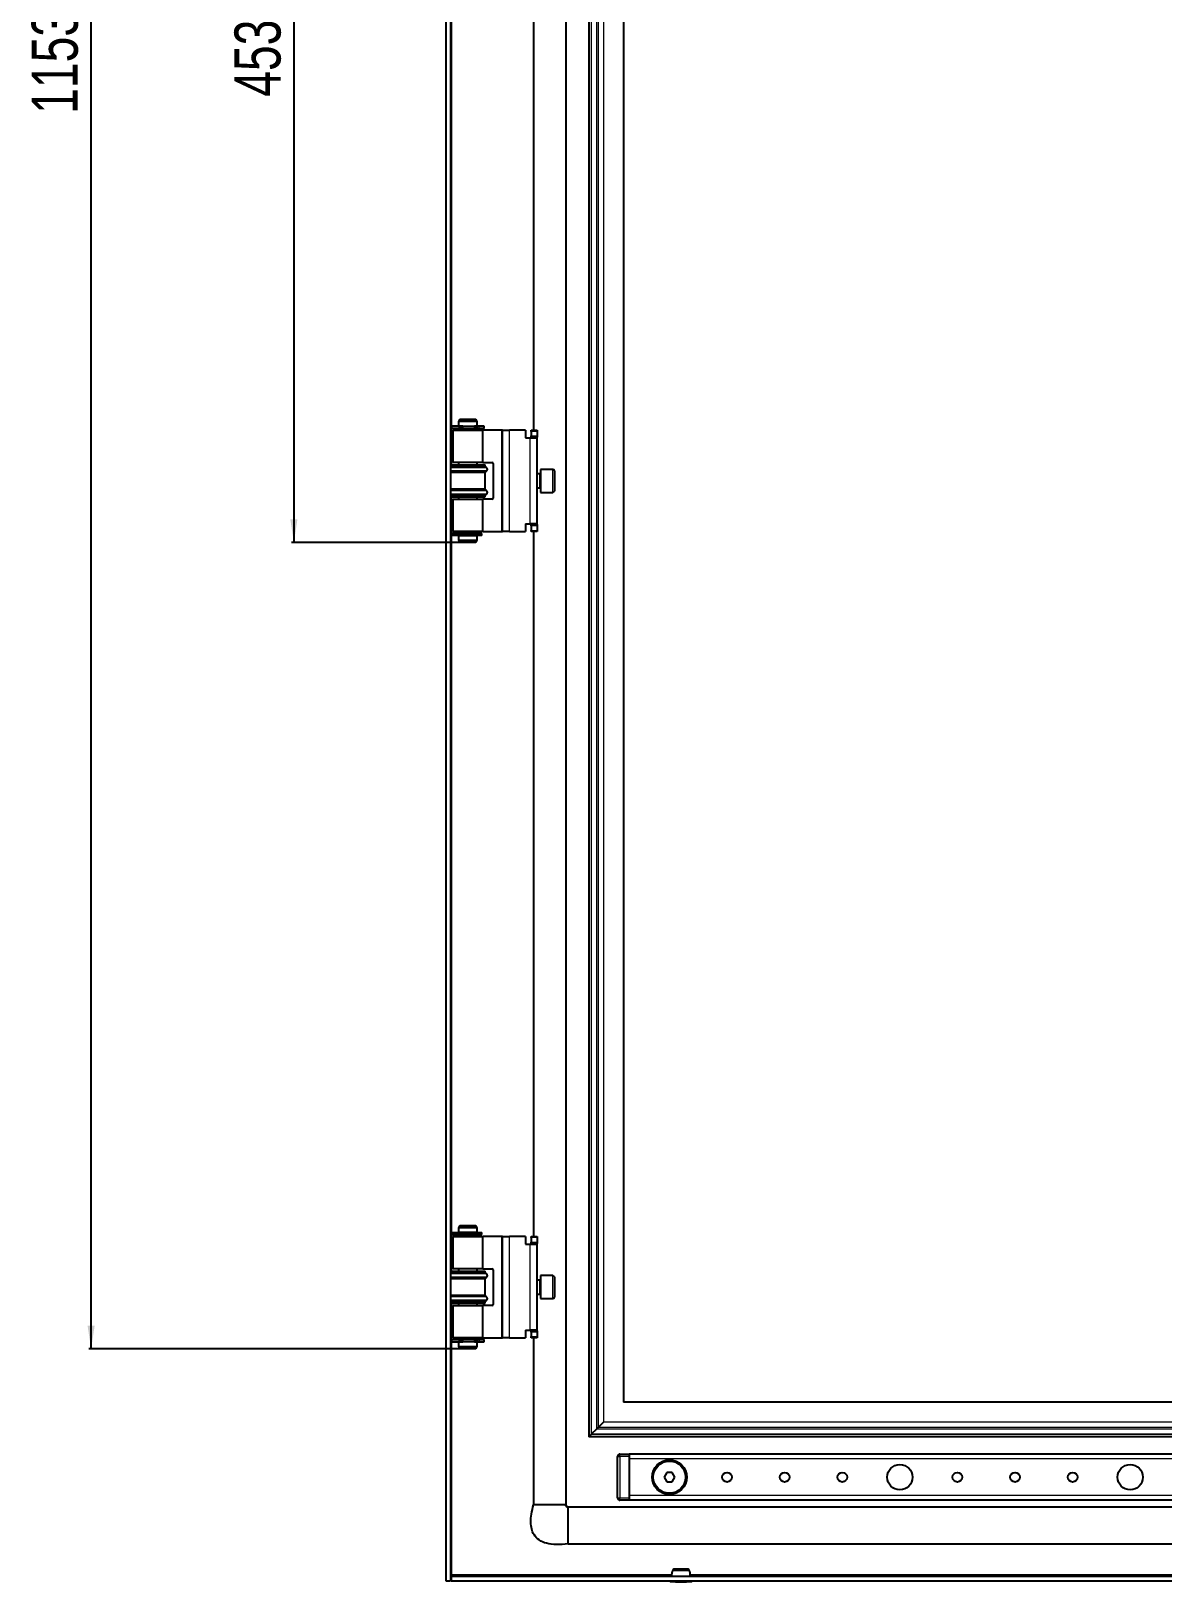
# Model space of a CAD drawing. Header units: millimetres. Extents: x -525 to 1603, y -785 to 978.
# Drawn here: x 635 to 1126, y -567 to 107 of the extents above; entities that cross this region are included whole.
import ezdxf

# ---------------------------------------------------------------- set-up
doc = ezdxf.new("R2010")
doc.units = ezdxf.units.MM
doc.layers.add('FORMAT', color=7, linetype='Continuous')
doc.styles.add('SLDTEXTSTYLE0', font='TXT', dxfattribs={"width": 0.75})
doc.dimstyles.new('SLDDIMSTYLE0', dxfattribs={"dimtxt": 20, "dimasz": 10, "dimexe": 0, "dimexo": 0.0625, "dimgap": 5, "dimtad": 2, "dimdec": 1, "dimrnd": 1e-09, "dimzin": 12, "dimdsep": 46, "dimtxsty": 'SLDTEXTSTYLE0', "dimsah": 1, "dimcen": 0.09, "dimadec": 0, "dimazin": 3, "dimtfac": 1, "dimtofl": 0, "dimtmove": 0, "dimatfit": 3, "dimfxl": 0, "dimfrac": 2, "dimtolj": 1, "dimtzin": 12, "dimarcsym": 0})

# ---------------------------------------------------------------- blocks, each defined once
blk = doc.blocks.new('_D_6')
at = {"layer": 'FORMAT'}
for p, q in [((820.76, 688.21), (659.69, 688.21)), ((660.69, -465.29), (660.69, 688.21)), ((820.76, -465.29), (659.69, -465.29))]:
    blk.add_line(p, q, dxfattribs=at)
for points in [[(660.69, 688.21), (659.15, 678.21), (662.23, 678.21)], [(660.69, -465.29), (662.23, -455.29), (659.15, -455.29)]]:
    blk.add_solid(points, dxfattribs=at)
at = {"layer": 'FORMAT', "insert": (634.91, 70.82), "char_height": 20, "attachment_point": 1, "rotation": 90, "style": 'SLDTEXTSTYLE0'}
blk.add_mtext('1153,5', dxfattribs=at)
blk = doc.blocks.new('_D_10')
at = {"layer": 'FORMAT'}
for p, q in [((820.76, 338.21), (747.69, 338.21)), ((748.69, 338.21), (748.69, -115.29)), ((820.76, -115.29), (747.69, -115.29))]:
    blk.add_line(p, q, dxfattribs=at)
for points in [[(748.69, 338.21), (747.15, 328.21), (750.23, 328.21)], [(748.69, -115.29), (750.23, -105.29), (747.15, -105.29)]]:
    blk.add_solid(points, dxfattribs=at)
at = {"layer": 'FORMAT', "insert": (722.91, 78.21), "char_height": 20, "attachment_point": 1, "rotation": 90, "style": 'SLDTEXTSTYLE0'}
blk.add_mtext('453,5', dxfattribs=at)

msp = doc.modelspace()

# ---------------------------------------------------------------- linework, layer by layer
at = {"color": 7, "linetype": 'Continuous', "lineweight": 25}
for p, q in [((814.69, 788.96), (814.69, -566.04)), ((816.69, 788.96), (816.69, -566.04)), ((866.69, 755.96), (866.69, -533.04)), ((876.69, 726.46), (876.69, -503.54)), ((891.69, 711.46), (891.69, -488.54)), ((852.69, 289.46), (852.69, -66.54)), ((817.04, -64.84), (817.04, -65.74)), ((821.04, -64.84), (817.04, -64.84)), ((821.04, -65.74), (817.04, -65.74)), ((817.74, -66.54), (817.74, -80.54)), ((817.74, -66.54), (830.64, -66.54)), ((820.77, -61.79), (820.19, -62.79)), ((820.19, -62.79), (820.19, -64.79)), ((828.19, -62.79), (820.19, -62.79)), ((820.19, -64.79), (828.19, -64.79)), ((820.19, -65.79), (820.19, -66.54)), ((820.19, -65.79), (828.19, -65.79)), ((820.69, -64.79), (820.69, -64.84)), ((820.69, -65.74), (820.69, -65.79)), ((820.77, -61.79), (827.62, -61.79)), ((821.68, -64.84), (821.04, -64.84)), ((821.68, -65.74), (821.04, -65.74)), ((822.02, -64.84), (821.68, -64.84)), ((822.02, -65.74), (821.68, -65.74)), ((822.03, -64.84), (822.02, -64.84)), ((822.03, -65.74), (822.02, -65.74)), ((822.03, -65.74), (822.03, -64.84)), ((827.12, -64.84), (827.12, -65.74)), ((827.14, -64.84), (827.12, -64.84)), ((827.14, -65.74), (827.12, -65.74)), ((828.43, -64.84), (827.14, -64.84)), ((828.43, -65.74), (827.14, -65.74)), ((828.19, -62.79), (827.62, -61.79)), ((827.69, -64.84), (827.69, -64.79)), ((827.69, -65.79), (827.69, -65.74)), ((828.19, -64.79), (828.19, -62.79)), ((828.19, -66.54), (828.19, -65.79)), ((829.16, -64.84), (828.43, -64.84)), ((829.16, -65.74), (828.43, -65.74)), ((831.34, -64.84), (829.16, -64.84)), ((831.34, -65.74), (829.16, -65.74)), ((830.64, -80.54), (830.64, -66.54)), ((838.74, -66.54), (830.64, -66.54)), ((831.34, -65.74), (831.34, -64.84)), ((839.24, -66.54), (838.74, -66.54)), ((839.24, -66.54), (842.24, -66.54)), ((839.24, -110.54), (839.24, -66.54)), ((849.24, -66.54), (842.24, -66.54)), ((849.24, -66.54), (849.24, -69.84)), ((851.74, -66.54), (854.24, -66.54)), ((851.74, -67.04), (851.74, -66.54)), ((851.74, -67.04), (851.74, -69.04)), ((854.24, -66.54), (854.24, -67.04)), ((854.24, -67.04), (854.24, -69.04)), ((849.24, -69.84), (851.24, -69.84)), ((851.24, -69.84), (854.24, -69.84)), ((851.74, -69.54), (851.74, -69.04)), ((854.24, -69.54), (851.74, -69.54)), ((851.74, -69.54), (851.74, -69.84)), ((854.24, -69.04), (854.24, -69.54)), ((854.24, -69.84), (854.24, -69.54)), ((854.24, -107.24), (854.24, -69.84)), ((830.64, -80.54), (817.74, -80.54)), ((820.19, -80.54), (820.19, -81.54)), ((828.19, -81.54), (828.19, -80.54)), ((830.64, -80.54), (834.74, -80.54)), ((816.69, -81.54), (831.69, -81.54)), ((831.69, -82.14), (816.69, -82.14)), ((831.69, -84.94), (816.69, -84.94)), ((831.69, -82.14), (831.69, -81.54)), ((832.39, -82.82), (831.69, -82.14)), ((831.69, -84.94), (832.39, -84.25)), ((831.69, -92.14), (831.69, -84.94)), ((835.24, -81.04), (835.24, -96.04)), ((855.49, -85.54), (854.24, -85.54)), ((861.14, -83.54), (855.74, -83.54)), ((855.74, -83.54), (855.74, -92.85)), ((861.74, -84.14), (861.74, -92.34)), ((831.69, -92.14), (816.69, -92.14)), ((832.39, -92.82), (831.69, -92.14)), ((831.69, -94.94), (832.39, -94.25)), ((854.24, -91.54), (855.49, -91.54)), ((855.74, -92.85), (855.74, -93.54)), ((855.74, -93.54), (861.14, -93.54)), ((861.74, -92.34), (861.74, -92.94)), ((831.69, -94.94), (816.69, -94.94)), ((816.69, -95.54), (831.69, -95.54)), ((817.74, -96.54), (817.74, -110.54)), ((817.74, -96.54), (830.64, -96.54)), ((820.19, -95.54), (820.19, -96.54)), ((828.19, -96.54), (828.19, -95.54)), ((830.64, -110.54), (830.64, -96.54)), ((834.74, -96.54), (830.64, -96.54)), ((831.69, -95.54), (831.69, -94.94)), ((849.24, -107.24), (851.24, -107.24)), ((849.24, -107.24), (849.24, -110.54)), ((854.24, -107.24), (851.24, -107.24)), ((851.74, -107.24), (851.74, -107.54)), ((851.74, -107.54), (854.24, -107.54)), ((851.74, -108.04), (851.74, -107.54)), ((854.24, -107.54), (854.24, -107.24)), ((854.24, -107.54), (854.24, -108.04)), ((817.04, -111.34), (817.04, -112.24)), ((829.93, -111.34), (817.04, -111.34)), ((829.93, -112.24), (817.04, -112.24)), ((830.64, -110.54), (817.74, -110.54)), ((820.19, -110.54), (820.19, -111.29)), ((820.19, -111.29), (828.19, -111.29)), ((820.19, -112.29), (820.19, -114.29)), ((820.19, -112.29), (828.19, -112.29)), ((820.19, -114.29), (820.77, -115.29)), ((820.19, -114.29), (824.95, -114.29)), ((820.69, -111.29), (820.69, -111.34)), ((820.69, -112.24), (820.69, -112.29)), ((824.95, -114.29), (828.19, -114.29)), ((827.62, -115.29), (828.19, -114.29)), ((827.69, -111.34), (827.69, -111.29)), ((827.69, -112.29), (827.69, -112.24)), ((828.19, -111.29), (828.19, -110.54)), ((828.19, -114.29), (828.19, -112.29)), ((830.02, -111.34), (829.93, -111.34)), ((830.02, -112.24), (829.93, -112.24)), ((830.02, -112.24), (830.02, -111.34)), ((830.23, -111.34), (830.02, -111.34)), ((830.23, -112.24), (830.02, -112.24)), ((830.23, -112.24), (830.23, -111.34)), ((830.64, -110.54), (838.74, -110.54)), ((838.74, -110.54), (839.24, -110.54)), ((842.24, -110.54), (839.24, -110.54)), ((842.24, -110.54), (849.24, -110.54)), ((851.74, -108.04), (851.74, -110.04)), ((851.74, -110.54), (851.74, -110.04)), ((854.24, -110.54), (851.74, -110.54)), ((852.69, -110.54), (852.69, -416.54)), ((854.24, -108.04), (854.24, -110.04)), ((854.24, -110.04), (854.24, -110.54)), ((824.84, -115.29), (820.77, -115.29)), ((827.62, -115.29), (824.84, -115.29)), ((817.04, -414.84), (817.04, -415.74)), ((817.04, -414.84), (829.93, -414.84)), ((817.04, -415.74), (829.93, -415.74)), ((817.74, -416.54), (817.74, -430.54)), ((817.74, -416.54), (830.64, -416.54)), ((820.77, -411.79), (820.19, -412.79)), ((820.19, -412.79), (820.19, -414.79)), ((828.19, -412.79), (820.19, -412.79)), ((824.95, -414.79), (820.19, -414.79)), ((820.19, -415.79), (820.19, -416.54)), ((824.95, -415.79), (820.19, -415.79)), ((820.69, -414.79), (820.69, -414.84)), ((820.69, -415.74), (820.69, -415.79)), ((820.77, -411.79), (827.62, -411.79)), ((828.19, -414.79), (824.95, -414.79)), ((828.19, -415.79), (824.95, -415.79)), ((828.19, -412.79), (827.62, -411.79)), ((827.69, -414.84), (827.69, -414.79)), ((827.69, -415.79), (827.69, -415.74)), ((828.19, -414.79), (828.19, -412.79)), ((828.19, -416.54), (828.19, -415.79)), ((829.93, -414.84), (830.02, -414.84)), ((829.93, -415.74), (830.02, -415.74)), ((830.02, -415.74), (830.02, -414.84)), ((830.02, -414.84), (830.23, -414.84)), ((830.02, -415.74), (830.23, -415.74)), ((830.23, -415.74), (830.23, -414.84)), ((830.64, -430.54), (830.64, -416.54)), ((838.74, -416.54), (830.64, -416.54)), ((839.24, -416.54), (838.74, -416.54)), ((839.24, -416.54), (842.24, -416.54)), ((839.24, -460.54), (839.24, -416.54)), ((849.24, -416.54), (842.24, -416.54)), ((849.24, -416.54), (849.24, -419.84)), ((851.74, -416.54), (854.24, -416.54)), ((851.74, -417.04), (851.74, -416.54)), ((851.74, -417.04), (851.74, -419.04)), ((854.24, -416.54), (854.24, -417.04)), ((854.24, -417.04), (854.24, -419.04)), ((849.24, -419.84), (851.24, -419.84)), ((851.24, -419.84), (854.24, -419.84)), ((851.74, -419.54), (851.74, -419.04)), ((854.24, -419.54), (851.74, -419.54)), ((851.74, -419.54), (851.74, -419.84)), ((854.24, -419.04), (854.24, -419.54)), ((854.24, -419.84), (854.24, -419.54)), ((854.24, -457.24), (854.24, -419.84)), ((830.64, -430.54), (817.74, -430.54)), ((820.19, -430.54), (820.19, -431.54)), ((828.19, -431.54), (828.19, -430.54)), ((830.64, -430.54), (834.74, -430.54)), ((816.69, -431.54), (831.69, -431.54)), ((831.69, -432.14), (816.69, -432.14)), ((831.69, -434.94), (816.69, -434.94)), ((831.69, -432.14), (831.69, -431.54)), ((832.39, -432.82), (831.69, -432.14)), ((831.69, -434.94), (832.39, -434.25)), ((831.69, -442.14), (831.69, -434.94)), ((835.24, -431.04), (835.24, -446.04)), ((855.49, -435.54), (854.24, -435.54)), ((861.14, -433.54), (855.74, -433.54)), ((855.74, -433.54), (855.74, -443.54)), ((861.74, -434.14), (861.74, -442.94)), ((831.69, -442.14), (816.69, -442.14)), ((832.39, -442.82), (831.69, -442.14)), ((831.69, -444.94), (832.39, -444.25)), ((854.24, -441.54), (855.49, -441.54)), ((855.74, -443.54), (861.14, -443.54)), ((831.69, -444.94), (816.69, -444.94)), ((816.69, -445.54), (831.69, -445.54)), ((817.74, -446.54), (817.74, -460.54)), ((817.74, -446.54), (830.64, -446.54)), ((820.19, -445.54), (820.19, -446.54)), ((828.19, -446.54), (828.19, -445.54)), ((830.64, -460.54), (830.64, -446.54)), ((834.74, -446.54), (830.64, -446.54)), ((831.69, -445.54), (831.69, -444.94)), ((849.24, -457.24), (851.24, -457.24)), ((849.24, -457.24), (849.24, -460.54)), ((854.24, -457.24), (851.24, -457.24)), ((851.74, -457.24), (851.74, -457.54)), ((851.74, -457.54), (854.24, -457.54)), ((851.74, -458.04), (851.74, -457.54)), ((854.24, -457.54), (854.24, -457.24)), ((854.24, -457.54), (854.24, -458.04)), ((817.04, -461.34), (817.04, -462.24)), ((817.04, -461.34), (821.04, -461.34)), ((817.04, -462.24), (821.04, -462.24)), ((830.64, -460.54), (817.74, -460.54)), ((820.19, -460.54), (820.19, -461.29)), ((824.95, -461.29), (820.19, -461.29)), ((820.19, -462.29), (820.19, -464.29)), ((824.95, -462.29), (820.19, -462.29)), ((820.19, -464.29), (820.77, -465.29)), ((820.19, -464.29), (824.95, -464.29)), ((820.69, -461.29), (820.69, -461.34)), ((820.69, -462.24), (820.69, -462.29)), ((821.04, -461.34), (821.68, -461.34)), ((821.04, -462.24), (821.68, -462.24)), ((821.68, -461.34), (822.02, -461.34)), ((821.68, -462.24), (822.02, -462.24)), ((822.02, -461.34), (822.03, -461.34)), ((822.02, -462.24), (822.03, -462.24)), ((822.03, -462.24), (822.03, -461.34)), ((828.19, -461.29), (824.95, -461.29)), ((828.19, -462.29), (824.95, -462.29)), ((824.95, -464.29), (828.19, -464.29)), ((827.12, -461.34), (827.12, -462.24)), ((827.12, -461.34), (827.14, -461.34)), ((827.12, -462.24), (827.14, -462.24)), ((827.14, -461.34), (828.43, -461.34)), ((827.14, -462.24), (828.43, -462.24)), ((827.62, -465.29), (828.19, -464.29)), ((827.69, -461.34), (827.69, -461.29)), ((827.69, -462.29), (827.69, -462.24)), ((828.19, -461.29), (828.19, -460.54)), ((828.19, -464.29), (828.19, -462.29)), ((828.43, -461.34), (829.16, -461.34)), ((828.43, -462.24), (829.16, -462.24)), ((829.16, -461.34), (831.34, -461.34)), ((829.16, -462.24), (831.34, -462.24)), ((830.64, -460.54), (838.74, -460.54)), ((831.34, -462.24), (831.34, -461.34)), ((838.74, -460.54), (839.24, -460.54)), ((842.24, -460.54), (839.24, -460.54)), ((842.24, -460.54), (849.24, -460.54)), ((851.74, -458.04), (851.74, -460.04)), ((851.74, -460.54), (851.74, -460.04)), ((854.24, -460.54), (851.74, -460.54)), ((852.69, -460.54), (852.69, -533.04)), ((854.24, -458.04), (854.24, -460.04)), ((854.24, -460.04), (854.24, -460.54)), ((824.84, -465.29), (820.77, -465.29)), ((827.62, -465.29), (824.84, -465.29)), ((1331.69, -488.54), (891.69, -488.54)), ((883.1, -497.13), (880.79, -499.44)), ((877.69, -502.54), (876.69, -503.54)), ((1280.44, -503.54), (876.69, -503.54)), ((880.1, -500.13), (877.79, -502.44)), ((880.79, -499.44), (880.1, -500.13)), ((890.19, -511.04), (894.19, -511.04)), ((1274.19, -511.04), (894.19, -511.04)), ((894.19, -511.04), (894.19, -512.04)), ((889.19, -530.04), (889.19, -512.04)), ((894.19, -512.04), (894.19, -530.04)), ((894.19, -513.04), (894.19, -529.04)), ((910.54, -519.04), (909.38, -521.04)), ((909.38, -521.04), (910.54, -523.04)), ((912.85, -519.04), (910.54, -519.04)), ((910.54, -523.04), (912.85, -523.04)), ((914, -521.04), (912.85, -519.04)), ((912.85, -523.04), (914, -521.04)), ((894.19, -531.04), (890.19, -531.04)), ((894.19, -530.04), (894.19, -531.04)), ((1274.19, -531.04), (894.19, -531.04)), ((1274.19, -534.04), (867.69, -534.04)), ((867.69, -550.04), (1355.69, -550.04)), ((816.99, -564.04), (816.99, -566.04)), ((816.99, -564.04), (1406.39, -564.04)), ((817.1, -564.04), (817.29, -563.44)), ((913.1, -561.42), (920.28, -561.42)), ((919.8, -561.04), (913.59, -561.04)), ((814.69, -566.04), (816.69, -566.04)), ((816.99, -566.04), (1406.39, -566.04))]:
    msp.add_line(p, q, dxfattribs=at)
at = {"color": 8, "linetype": 'Continuous', "lineweight": 18}
for p, q in [((877.69, 725.46), (877.69, -502.54)), ((877.79, 725.36), (877.79, -502.44)), ((880.1, 723.06), (880.1, -500.13)), ((880.79, 722.36), (880.79, -499.44)), ((883.1, 720.06), (883.1, -497.13)), ((817.29, -64.84), (817.29, 287.76)), ((817.29, -81.54), (817.29, -65.74)), ((821.04, -65.74), (821.04, -64.84)), ((821.68, -65.74), (821.68, -64.84)), ((822.02, -65.74), (822.02, -64.84)), ((827.14, -65.74), (827.14, -64.84)), ((828.43, -65.74), (828.43, -64.84)), ((829.16, -65.74), (829.16, -64.84)), ((838.74, -66.54), (838.74, -110.54)), ((842.24, -110.54), (842.24, -66.54)), ((854.24, -67.04), (851.74, -67.04)), ((851.24, -107.24), (851.24, -69.84)), ((851.74, -69.04), (854.24, -69.04)), ((832.39, -82.82), (816.69, -82.82)), ((832.39, -84.25), (816.69, -84.25)), ((855.49, -91.54), (855.49, -85.54)), ((861.14, -92.85), (861.14, -83.54)), ((832.39, -92.82), (816.69, -92.82)), ((832.39, -94.25), (816.69, -94.25)), ((861.14, -93.54), (861.14, -92.85)), ((817.29, -111.34), (817.29, -95.54)), ((817.29, -414.84), (817.29, -112.24)), ((829.93, -112.24), (829.93, -111.34)), ((854.24, -108.04), (851.74, -108.04)), ((851.74, -110.04), (854.24, -110.04)), ((817.29, -431.54), (817.29, -415.74)), ((829.93, -414.84), (829.93, -415.74)), ((838.74, -416.54), (838.74, -460.54)), ((842.24, -460.54), (842.24, -416.54)), ((854.24, -417.04), (851.74, -417.04)), ((851.24, -457.24), (851.24, -419.84)), ((851.74, -419.04), (854.24, -419.04)), ((832.39, -432.82), (816.69, -432.82)), ((832.39, -434.25), (816.69, -434.25)), ((855.49, -435.94), (855.49, -435.54)), ((855.49, -441.54), (855.49, -435.94)), ((861.14, -443.54), (861.14, -433.54)), ((832.39, -442.82), (816.69, -442.82)), ((832.39, -444.25), (816.69, -444.25)), ((817.29, -461.34), (817.29, -445.54)), ((817.29, -563.44), (817.29, -462.24)), ((821.04, -461.34), (821.04, -462.24)), ((821.68, -461.34), (821.68, -462.24)), ((822.02, -461.34), (822.02, -462.24)), ((827.14, -461.34), (827.14, -462.24)), ((828.43, -461.34), (828.43, -462.24)), ((829.16, -461.34), (829.16, -462.24)), ((854.24, -458.04), (851.74, -458.04)), ((851.74, -460.04), (854.24, -460.04)), ((1340.28, -497.13), (883.1, -497.13)), ((1280.44, -502.54), (877.69, -502.54)), ((1280.44, -502.44), (877.79, -502.44)), ((1280.44, -500.13), (880.1, -500.13)), ((1280.44, -499.44), (880.79, -499.44)), ((890.19, -512.04), (890.19, -511.04)), ((889.19, -512.04), (890.19, -512.04)), ((890.19, -512.04), (890.19, -530.04)), ((894.19, -512.04), (890.19, -512.04)), ((1274.19, -513.04), (894.19, -513.04)), ((889.19, -530.04), (890.19, -530.04)), ((890.19, -530.04), (894.19, -530.04)), ((890.19, -531.04), (890.19, -530.04)), ((1274.19, -529.04), (894.19, -529.04)), ((912.65, -563.44), (817.29, -563.44)), ((1302.65, -563.44), (920.74, -563.44)), ((911.83, -566.16), (921.55, -566.16)), ((911.94, -566.29), (921.44, -566.29))]:
    msp.add_line(p, q, dxfattribs=at)
at = {"color": 7, "linetype": 'Continuous', "lineweight": 25}
for centre, radius in [((911.69, -521.04), 7.5), ((911.69, -521.04), 7), ((1011.69, -521.04), 5.5), ((1111.69, -521.04), 5.5), ((936.69, -521.04), 2.1), ((961.69, -521.04), 2.1), ((986.69, -521.04), 2.1), ((1036.69, -521.04), 2.1), ((1061.69, -521.04), 2.1), ((1086.69, -521.04), 2.1)]:
    msp.add_circle(centre, radius, dxfattribs=at)
for centre, radius, start, end in [((834.74, -81.04), 0.5, 0, 90), ((831.69, -83.54), 1, 314.427, 45.573), ((855.49, -85.29), 0.25, 270, 360), ((861.14, -84.14), 0.6, 360, 90), ((831.69, -93.54), 1, 314.427, 45.573), ((855.49, -91.79), 0.25, 0, 90), ((861.14, -92.94), 0.6, 270, 0), ((834.74, -96.04), 0.5, 270, 0), ((834.74, -431.04), 0.5, 0, 90), ((831.69, -433.54), 1, 314.427, 45.573), ((855.49, -435.29), 0.25, 270, 360), ((861.14, -434.14), 0.6, 0, 90), ((831.69, -443.54), 1, 314.427, 45.573), ((855.49, -441.79), 0.25, 0, 90), ((861.14, -442.94), 0.6, 270, 0), ((834.74, -446.04), 0.5, 270, 0), ((890.19, -512.04), 1, 90, 180), ((890.19, -530.04), 1, 180, 270), ((918.81, -563.77), 6.18, 157.63457, 182.46578), ((913.59, -561.54), 0.5, 90, 166.61654), ((919.8, -561.54), 0.5, 13.38346, 90), ((914.57, -563.77), 6.18, 357.53422, 22.36543), ((937.6, -566.1), 25.77, 179.86102, 180.13898), ((911.96, -566.16), 0.126, 180, 263.97442), ((916.69, -521.29), 45.25, 263.97442, 269.9984), ((916.69, -521.29), 45.25, 270.0016, 276.02558), ((921.43, -566.16), 0.126, 276.02558, 0), ((895.79, -566.1), 25.77, 359.86102, 0.13898)]:
    msp.add_arc(centre, radius, start, end, dxfattribs=at)
for points, knots in [([(867.69, -550.04), (865.96, -550.2), (862.83, -550.51), (858.5, -549.99), (855.07, -548.57), (852.85, -546.25), (851.77, -543.48), (851.45, -540.43), (851.74, -536.87), (852.36, -534.38), (852.69, -533.04)], [0, 0, 0, 0, 0.176713, 0.320911, 0.440308, 0.54837, 0.6374, 0.738878, 0.858543, 1, 1, 1, 1]), ([(866.58, -533.04), (866.55, -533.04), (866.46, -533.04), (866.01, -533.04), (865.71, -533.04)], [0, 0, 0, 0, 0.350861, 1, 1, 1, 1]), ([(867.69, -534.2), (867.59, -534.19), (867.46, -534.17), (867.3, -534.1), (867.22, -534.04), (867.16, -533.97), (867.12, -533.9), (867.09, -533.83), (867.02, -533.66), (866.85, -533.57), (866.7, -533.35), (866.67, -533.15), (866.66, -533.04)], [0, 0, 0, 0, 0.146823, 0.202041, 0.247643, 0.28691, 0.323569, 0.360785, 0.40083, 0.628513, 0.79432, 1, 1, 1, 1]), ([(866.69, -533.04), (866.84, -533.26), (867.11, -533.66), (867.51, -533.92), (867.69, -534.04)], [0, 0, 0, 0, 0.561561, 1, 1, 1, 1]), ([(867.69, -550.04), (867.69, -549.92), (867.69, -549.68), (867.69, -547.83), (867.69, -545.18), (867.69, -542.04), (867.69, -538.88), (867.69, -536.27), (867.69, -534.65), (867.69, -534.43), (867.69, -534.36)], [0, 0, 0, 0, 0.133856, 0.267712, 0.401568, 0.535424, 0.66928, 0.803137, 0.936993, 1, 1, 1, 1]), ([(816.69, -566.04), (816.72, -565.6), (816.75, -565.04), (816.95, -564.48), (816.99, -564.36)], [0, 0, 0, 0, 0.773459, 1, 1, 1, 1]), ([(817.29, -563.44), (817.24, -563.59), (817.19, -563.75), (817.09, -563.97), (817.04, -564.04), (816.99, -564.04)], [0, 0, 0, 0, 0.5, 0.5, 1, 1, 1, 1])]:
    msp.add_open_spline(points, degree=3, knots=knots, dxfattribs=at)
for points in [[(853.67, -533.04), (853.39, -533.04), (852.82, -533.04), (852.74, -533.04), (852.69, -533.04)], [(856.12, -533.04), (855.64, -533.04), (854.67, -533.04), (854, -533.04), (853.67, -533.04)], [(859.69, -533.04), (859.06, -533.04), (857.81, -533.04), (856.69, -533.04), (856.12, -533.04)], [(863.26, -533.04), (862.7, -533.04), (861.58, -533.04), (860.32, -533.04), (859.69, -533.04)], [(865.71, -533.04), (865.38, -533.04), (864.72, -533.04), (863.75, -533.04), (863.26, -533.04)]]:
    msp.add_open_spline(points, degree=3, dxfattribs=at)

# ---------------------------------------------------------------- dimensions: what is measured, and where the dimension line sits
at = {"layer": 'FORMAT'}
for base, p1, p2, picture, middle in [((660.69, 688.21), (820.77, -465.29), (820.77, 688.21), '_D_6', (660.69, 111.46)), ((748.69, -115.29), (820.77, 338.21), (820.77, -115.29), '_D_10', (748.69, 111.46))]:
    dim = msp.add_linear_dim(base=base, p1=p1, p2=p2, angle=90, dimstyle='SLDDIMSTYLE0', dxfattribs=at)
    dim.commit()
    dim.dimension.update_dxf_attribs({"geometry": picture, "text_midpoint": middle, "dimtype": 160})

doc.saveas('drawing.dxf')
